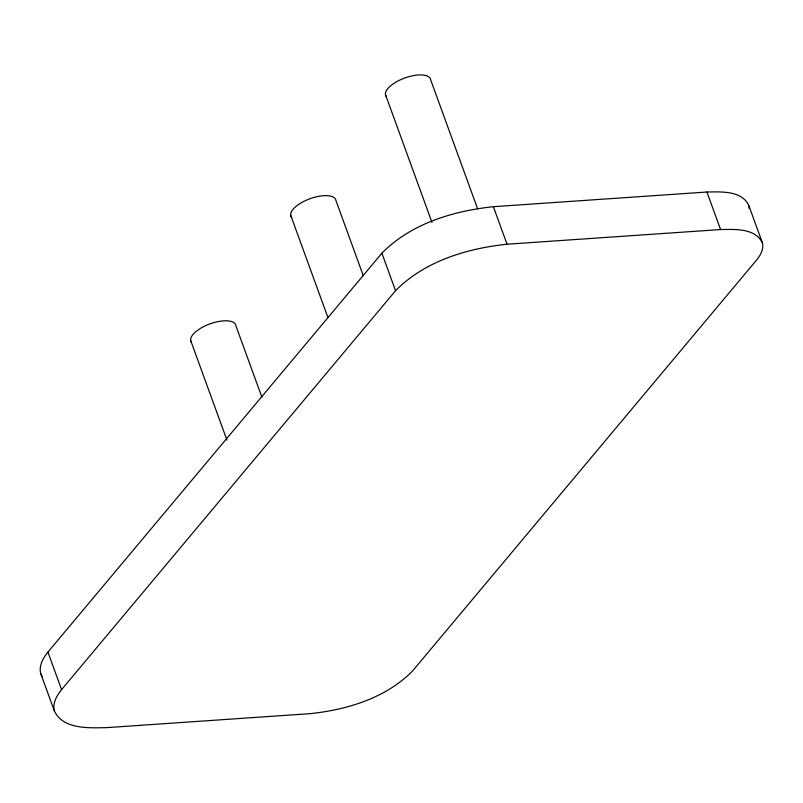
<?xml version="1.0" encoding="UTF-8"?>
<svg xmlns="http://www.w3.org/2000/svg" width="803" height="803" viewBox="0 0 803 803"><rect width="100%" height="100%" fill="white"/><g stroke="black" fill="none" stroke-linecap="round" stroke-linejoin="round"><path stroke-width="1.2" d="M47.919 652.096C43.191 657.948 38.885 665.346 40.582 673.155L54.243 710.685C63.025 729.716 88.942 727.879 106.588 727.648L310.149 713.656C347.087 709.762 385.982 698.058 412.591 670.937L756.627 260.001C760.411 255.314 763.864 249.392 762.509 243.128L748.848 205.598C741.811 190.361 721.044 191.827 706.911 192.017L493.373 206.692C453.183 210.928 410.845 223.676 381.887 253.186L47.919 652.096L61.58 689.626C56.852 695.488 52.546 702.876 54.243 710.685M61.58 689.626L395.548 290.716C424.506 261.206 466.844 248.458 507.034 244.222L720.572 229.548C734.705 229.357 755.472 227.891 762.509 243.128M40.582 673.155L42.047 676.407M706.911 192.017L720.572 229.548M493.373 206.692L507.034 244.222M477.675 208.971L430.689 79.888A23.869 9.746 -20 0 0 403.829 78.363A23.869 9.746 -20 0 0 386.524 96.782M385.42 94.483L431.974 222.401M381.887 253.186L395.548 290.716M363.287 275.7L335.955 200.589A23.869 9.746 -20 0 0 309.085 199.064A23.869 9.746 -20 0 0 291.78 217.493M290.676 215.184L327.835 317.285M261.949 397.324L235.891 325.747A23.869 9.746 -20 0 0 210.005 323.86A23.869 9.746 -20 0 0 191.194 341.948M190.622 340.342L226.928 440.094M748.848 205.598L749.099 208.479"/></g></svg>
